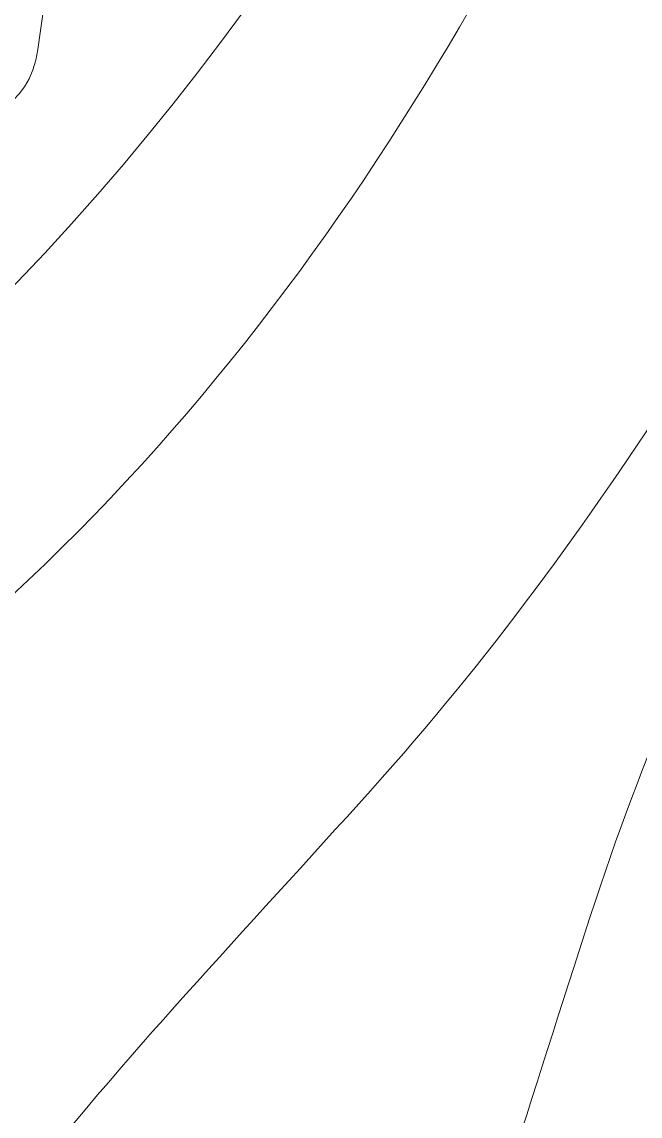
# Model space of a CAD drawing. Extents: x -864 to 2539, y -2536 to -44.
# Drawn here: x 153.78 to 171.85, y -1966.91 to -1934.95 of the extents above; entities that cross this region are included whole.
import ezdxf

# ---------------------------------------------------------------- set-up
doc = ezdxf.new("R2010")
doc.units = 0
doc.header["$MEASUREMENT"] = 0
doc.layers.add('Layer 1', color=7, linetype='Continuous', lineweight=0)

msp = doc.modelspace()

# ---------------------------------------------------------------- linework, layer by layer
at = {"layer": 'Layer 1'}
for points, knots in [([(400.335, -1837.95), (393.005, -1823.77), (382.675, -1811.89), (369.615, -1802.63), (356.675, -1793.44), (340.765, -1785.53), (322.335, -1779.11), (304.045, -1772.75), (283.315, -1766.84), (260.755, -1761.56), (242.825, -1757.03), (229.785, -1753.54), (221.995, -1751.18), (214.325, -1748.87), (206.625, -1745.61), (199.125, -1741.5), (191.745, -1737.46), (185.885, -1732.58), (181.705, -1727), (177.615, -1721.55), (175.535, -1714.96), (175.535, -1707.41), (175.535, -1695.03), (181.575, -1684.69), (193.985, -1675.8), (206.445, -1666.88), (223.125, -1662.36), (243.575, -1662.36), (265.605, -1662.36), (281.745, -1666.48), (291.535, -1674.62), (301.485, -1682.87), (310.145, -1694.57), (317.315, -1709.45), (323.035, -1720.16), (328.455, -1728.01), (333.425, -1732.79), (338.615, -1737.79), (346.215, -1740.33), (356.015, -1740.33), (366.785, -1740.33), (375.895, -1736.19), (383.095, -1728.02), (390.235, -1719.93), (393.855, -1710.7), (393.855, -1700.57), (393.855, -1689.74), (391.025, -1678.49), (385.435, -1667.13), (379.865, -1655.81), (370.955, -1644.88), (358.955, -1634.62), (346.965, -1624.39), (331.695, -1616.07), (313.565, -1609.9), (295.475, -1603.75), (273.765, -1600.63), (249.045, -1600.63), (218.115, -1600.63), (190.795, -1605.33), (167.865, -1614.59), (144.815, -1623.91), (126.935, -1637.44), (114.725, -1654.83), (102.505, -1672.24), (96.305, -1692.42), (96.305, -1714.8), (96.305, -1738.29), (102.185, -1758.24), (113.785, -1774.11), (125.335, -1789.91), (141.145, -1802.55), (160.795, -1811.68), (180.265, -1820.73), (204.735, -1828.74), (233.555, -1835.48), (254.915, -1840.37), (272.195, -1845.04), (284.925, -1849.38), (297.415, -1853.63), (307.735, -1859.86), (315.595, -1867.9), (323.295, -1875.77), (327.205, -1886.21), (327.205, -1898.91), (327.205, -1914.95), (319.875, -1928.54), (305.435, -1939.31), (290.815, -1950.21), (271.475, -1955.73), (247.955, -1955.73), (230.845, -1955.73), (216.885, -1953), (206.465, -1947.61), (196.045, -1942.23), (187.865, -1935.31), (182.155, -1927.05), (176.335, -1918.64), (170.845, -1908), (165.825, -1895.45), (161.535, -1884.46), (156.255, -1876.02), (150.135, -1870.36), (143.855, -1864.56), (136.075, -1861.62), (127.035, -1861.62), (115.945, -1861.62), (106.675, -1865.37), (99.475, -1872.76), (92.285, -1880.14), (88.645, -1889.12), (88.645, -1899.46), (88.645, -1916.73), (94.505, -1934.72), (106.055, -1952.92), (117.565, -1971.07), (132.755, -1985.79), (151.195, -1996.67), (177.095, -2011.73), (210.385, -2019.37), (250.135, -2019.37), (283.285, -2019.37), (312.375, -2013.79), (336.595, -2002.78), (360.915, -1991.73), (379.655, -1976.2), (392.305, -1956.63), (404.945, -1937.06), (411.355, -1914.69), (411.355, -1890.16), (411.355, -1869.69), (407.645, -1852.12), (400.335, -1837.95)], [0, 0, 0, 0, 1, 1, 1, 2, 2, 2, 3, 3, 3, 4, 4, 4, 5, 5, 5, 6, 6, 6, 7, 7, 7, 8, 8, 8, 9, 9, 9, 10, 10, 10, 11, 11, 11, 12, 12, 12, 13, 13, 13, 14, 14, 14, 15, 15, 15, 16, 16, 16, 17, 17, 17, 18, 18, 18, 19, 19, 19, 20, 20, 20, 21, 21, 21, 22, 22, 22, 23, 23, 23, 24, 24, 24, 25, 25, 25, 26, 26, 26, 27, 27, 27, 28, 28, 28, 29, 29, 29, 30, 30, 30, 31, 31, 31, 32, 32, 32, 33, 33, 33, 34, 34, 34, 35, 35, 35, 36, 36, 36, 37, 37, 37, 38, 38, 38, 39, 39, 39, 40, 40, 40, 41, 41, 41, 42, 42, 42, 43, 43, 43, 44, 44, 44, 44]), ([(109.435, -1950.78), (106.611, -1946.33), (104.143, -1941.899), (102.027, -1937.494), (102.02, -1920.032), (121.18, -1900.951), (136.877, -1894.098), (143.542, -1891.188), (150.362, -1888.715), (157.158, -1886.224), (158.495, -1888.65), (159.764, -1891.292), (160.966, -1894.129), (150.099, -1900.423), (137.95, -1904.604), (124.921, -1906.419), (121.398, -1906.91), (122.836, -1912.239), (126.309, -1911.755), (136.68, -1910.31), (146.499, -1907.366), (155.615, -1903.128), (146.438, -1914.192), (134.316, -1921.419), (120.115, -1924.473), (116.629, -1925.222), (118.043, -1930.553), (121.503, -1929.809), (124.932, -1929.072), (128.205, -1928.047), (131.383, -1926.86), (127.594, -1932.682), (122.478, -1937.02), (116.083, -1939.939), (113.86, -1940.954), (114.507, -1943.483), (116.154, -1944.513), (117.184, -1946.16), (119.713, -1946.807), (120.728, -1944.584), (123.647, -1938.189), (127.985, -1933.074), (133.807, -1929.284), (132.62, -1932.462), (131.595, -1935.735), (130.858, -1939.164), (130.114, -1942.624), (135.445, -1944.038), (136.194, -1940.552), (139.248, -1926.351), (146.475, -1914.229), (157.539, -1905.052), (153.301, -1914.168), (150.357, -1923.987), (148.912, -1934.358), (148.428, -1937.831), (153.757, -1939.269), (154.248, -1935.747), (155.878, -1924.045), (159.413, -1913.052), (164.674, -1903.06), (166.474, -1907.208), (168.326, -1911.144), (170.232, -1914.821), (169.071, -1917.831), (167.863, -1920.826), (166.569, -1923.79), (158.353, -1942.608), (132.566, -1966.399), (113.062, -1956.182), (111.817, -1954.415), (110.602, -1952.62), (109.435, -1950.78)], [0, 0, 0, 0, 1, 1, 1, 2, 2, 2, 3, 3, 3, 4, 4, 4, 5, 5, 5, 6, 6, 6, 7, 7, 7, 8, 8, 8, 9, 9, 9, 10, 10, 10, 11, 11, 11, 12, 12, 12, 13, 13, 13, 14, 14, 14, 15, 15, 15, 16, 16, 16, 17, 17, 17, 18, 18, 18, 19, 19, 19, 20, 20, 20, 21, 21, 21, 22, 22, 22, 23, 23, 23, 24, 24, 24, 24]), ([(136.131, -1962.23), (136.209, -1962.111), (136.258, -1961.994), (136.315, -1961.877), (140.89, -1960.546), (145.304, -1958.372), (149.249, -1955.309), (161.104, -1946.102), (168.03, -1933.947), (173.579, -1920.912), (175.308, -1923.904), (177.069, -1926.726), (178.865, -1929.32), (179.486, -1930.218), (180.14, -1931.097), (180.814, -1931.964), (176.004, -1940.77), (171.069, -1949.446), (164.308, -1957.021), (156.993, -1965.218), (149.844, -1972.019), (145.892, -1982.57), (145.296, -1984.162), (144.731, -1985.764), (144.178, -1987.37), (138.626, -1983.452), (133.425, -1979.138), (128.594, -1974.433), (130.952, -1970.092), (133.689, -1965.979), (136.131, -1962.23)], [0, 0, 0, 0, 1, 1, 1, 2, 2, 2, 3, 3, 3, 4, 4, 4, 5, 5, 5, 6, 6, 6, 7, 7, 7, 8, 8, 8, 9, 9, 9, 10, 10, 10, 10]), ([(157.622, -1989.342), (164.784, -1980.644), (167.099, -1971.052), (170.54, -1960.619), (173.578, -1951.408), (178.32, -1943.137), (183.289, -1934.946), (185.73, -1937.704), (188.453, -1940.293), (191.461, -1942.699), (185.622, -1951.709), (181.116, -1961.438), (179.553, -1972.805), (178.87, -1977.771), (179.198, -1982.699), (180.343, -1987.342), (180.272, -1987.447), (180.18, -1987.504), (180.117, -1987.626), (177.765, -1992.26), (175.186, -1997.483), (172.035, -2002.277), (165.657, -1999.756), (159.626, -1996.879), (153.966, -1993.636), (155.203, -1992.22), (156.427, -1990.794), (157.622, -1989.342)], [0, 0, 0, 0, 1, 1, 1, 2, 2, 2, 3, 3, 3, 4, 4, 4, 5, 5, 5, 6, 6, 6, 7, 7, 7, 8, 8, 8, 9, 9, 9, 9])]:
    msp.add_open_spline(points, degree=3, knots=knots, dxfattribs=at)

doc.saveas('drawing.dxf')
